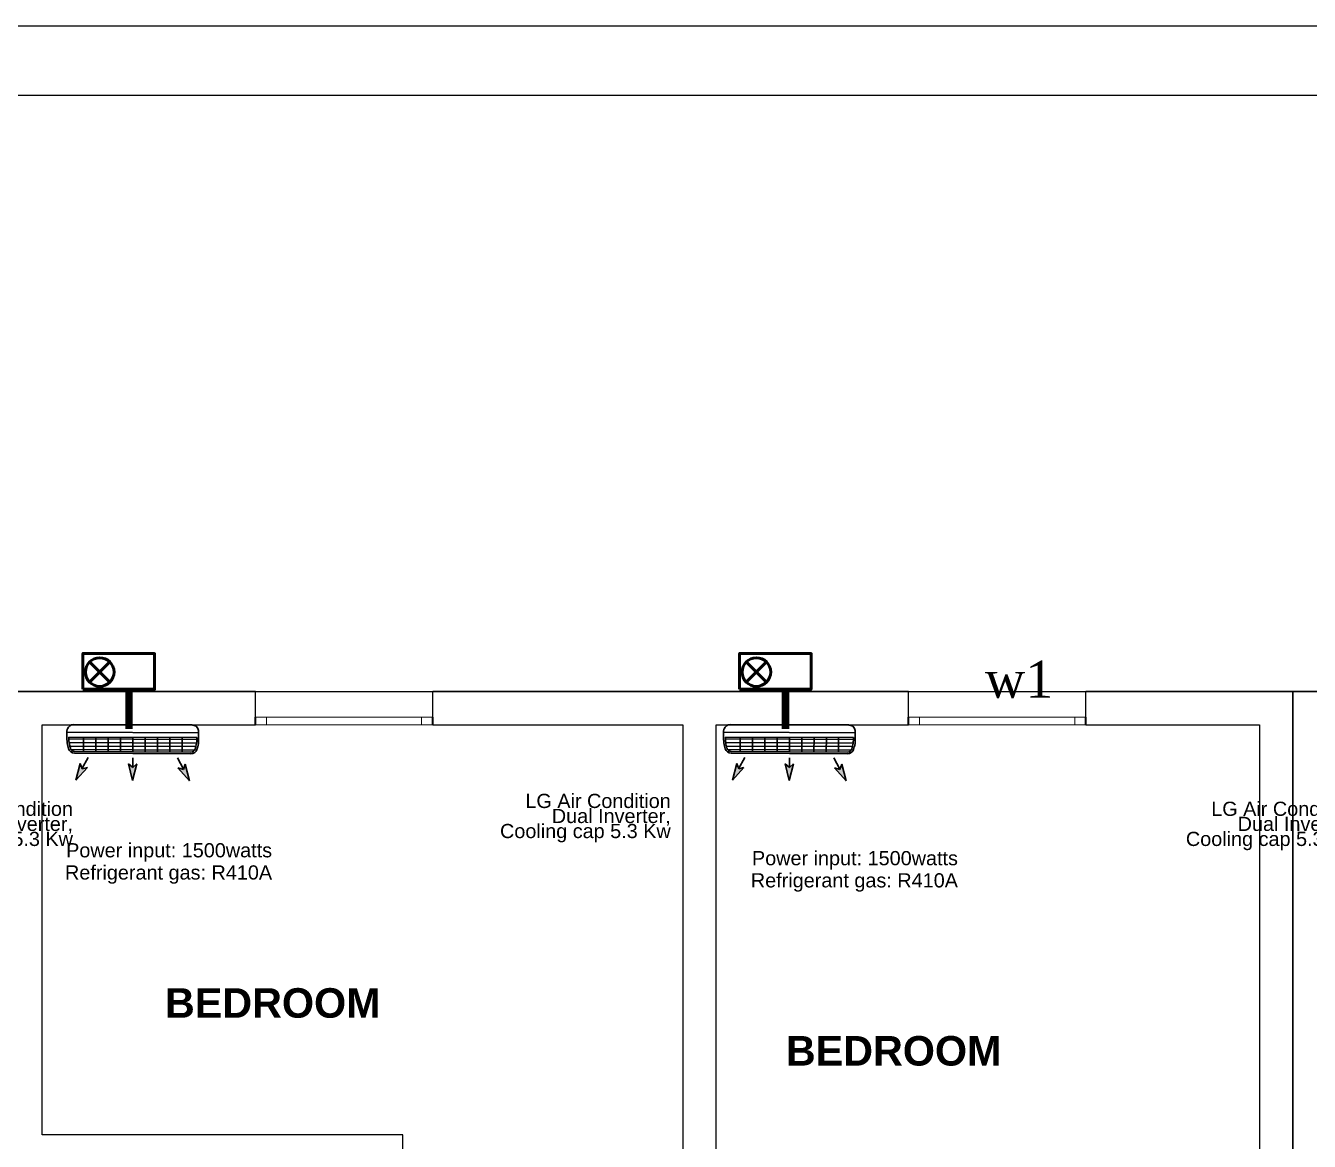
# Model space of a CAD drawing. Header units: inches. Extents: x 23 to 2032867, y 13 to 664695.
# Drawn here: x 728149 to 736836, y 508460 to 516009 of the extents above; entities that cross this region are included whole.
import ezdxf

# ---------------------------------------------------------------- set-up
doc = ezdxf.new("R2010")
doc.units = ezdxf.units.IN
doc.header["$MEASUREMENT"] = 0
doc.linetypes.add('Hidden Line', pattern=[391.222223, 282.222223, -109])
for name, color, linetype, lineweight in [('0Railings', 1, 'Continuous', 18), ('AC', 9, 'Continuous', 15), ('ARCHICAD Windows_Pen_No__27', 7, 'Continuous', 35), ('BOLD', 7, 'Continuous', 50), ('SOAK WAWAY', 1, 'Continuous', 30), ('Structural - Bearing_Pen_No__27', 7, 'Continuous', 35)]:
    doc.layers.add(name, color=color, linetype=linetype, lineweight=lineweight)
for name, color, linetype, lineweight, true_color in [('Annotation - Text_Pen_No__86', 7, 'Continuous', 20, 0x5555ff), ('ARCHICAD Windows_Pen_No__23', 7, 'Continuous', 20, 0xff6600), ('ARCHICAD Windows_Pen_No__3', 7, 'Continuous', 18, 0xff6600), ('Structural - Bearing_Pen_No__89', 7, 'Continuous', 20, 0x71cebe)]:
    doc.layers.add(name, color=color, linetype=linetype, lineweight=lineweight, true_color=true_color)
for name, color, linetype in [('Hvactext', 7, 'Continuous'), ('LIAB', 8, 'Continuous'), ('PLOTYR', 15, 'Continuous')]:
    doc.layers.add(name, color=color, linetype=linetype)
doc.styles.add('Arial', font='arial.ttf', dxfattribs={"height": 250})
doc.styles.add('GENERATED_STYLE_2', font='arialbd.ttf')
doc.styles.add('MtXpl_Times_New_Roma', font='times.ttf')

# ---------------------------------------------------------------- blocks, each defined once
blk = doc.blocks.new('A$C109E561E')
at = {"layer": 'AC', "linetype": 'Continuous', "lineweight": -2}
for points in [[(111, 143), (73, 5), (170, 110), (125, 100), (125, 100)], [(583, 141), (548, 3), (515, 142), (549, 110), (549, 111)], [(987, 138), (1023, 0), (927, 107), (972, 95), (972, 96)]]:
    blk.add_hatch(color=3, dxfattribs=at).paths.add_polyline_path(points)
at = {"layer": 'AC', "color": 3, "linetype": 'Continuous', "lineweight": -2}
for p, q in [((4, 433), (2, 427)), ((1047, 466), (54, 471)), ((2, 427), (0, 413)), ((0, 413), (0, 345)), ((0, 406), (1100, 401)), ((0, 345), (0, 345)), ((16, 365), (15, 345)), ((16, 365), (1085, 360)), ((1085, 360), (1085, 339)), ((1099, 421), (1097, 428)), ((1100, 408), (1099, 421)), ((1100, 408), (1100, 339)), ((1100, 339), (1100, 339)), ((7, 290), (13, 267)), ((22, 294), (28, 271)), ((63, 245), (1036, 240)), ((63, 229), (1036, 224)), ((1071, 266), (1077, 289)), ((1086, 262), (1092, 285)), ((73, 5), (111, 143)), ((73, 5), (170, 110)), ((111, 143), (126, 100)), ((177, 194), (125, 100)), ((170, 110), (126, 100)), ((548, 2), (515, 142)), ((515, 142), (549, 111)), ((548, 2), (583, 141)), ((549, 192), (549, 111)), ((583, 141), (549, 111)), ((922, 190), (972, 96)), ((987, 139), (972, 95)), ((1023, 0), (987, 139)), ((1023, 0), (927, 107)), ((927, 107), (972, 95))]:
    blk.add_line(p, q, dxfattribs=at)
at = {"layer": 'AC', "color": 8, "linetype": 'Continuous', "lineweight": -2}
for p, q in [((16, 350), (1084, 345)), ((138, 244), (139, 365)), ((241, 244), (242, 364)), ((344, 243), (344, 364)), ((447, 243), (447, 363)), ((549, 242), (550, 363)), ((652, 242), (653, 362)), ((755, 241), (756, 362)), ((858, 241), (859, 361)), ((961, 240), (961, 361)), ((17, 320), (1083, 315)), ((23, 290), (1076, 285)), ((33, 260), (1066, 255))]:
    blk.add_line(p, q, dxfattribs=at)
at = {"layer": 'AC', "color": 3, "linetype": 'Continuous', "lineweight": -2}
for centre, radius, start, end in [((54, 419), 51.4, 89.7096, 164.2846), ((1047, 414), 51.4, 15.1345, 89.7096), ((51, 345), 51.4, 179.7096, 179.7096), ((206, 344), 206, 179.7096, 195.1345), ((206, 344), 190, 179.7096, 195.1345), ((894, 340), 190, 344.2846, 359.7096), ((894, 340), 206, 344.2846, 359.7096), ((63, 281), 51.4, 195.1345, 269.7096), ((63, 281), 36, 195.1345, 269.7096), ((1036, 276), 36, 269.7096, 344.2846), ((1036, 276), 51.4, 269.7096, 344.2846)]:
    blk.add_arc(centre, radius, start, end, dxfattribs=at)
blk = doc.blocks.new('ac1')
at = {"layer": 'BOLD', "color": 6}
for p, q in [((2308957, -76376.9), (2309094.1, -76513.8)), ((2309093.9, -76376.8), (2308957.1, -76513.9))]:
    blk.add_line(p, q, dxfattribs=at)
blk.add_lwpolyline([(2309139.3, -76561.7), (2308654.9, -76562.3), (2308654.7, -76320.4), (2309139, -76319.9)], close=True, dxfattribs=at)
blk.add_circle((2309025.5, -76445.4), 96.9, dxfattribs=at)

msp = doc.modelspace()

# ---------------------------------------------------------------- linework, layer by layer
at = {"layer": '0Railings', "color": 7, "linetype": 'Continuous', "lineweight": 5, "const_width": 50}
for points in [[(728847.077, 511250.624), (728847.077, 511518.624)], [(733290.785, 511250.624), (733290.785, 511518.624)]]:
    msp.add_lwpolyline(points, dxfattribs=at)
at = {"layer": 'ARCHICAD Windows_Pen_No__23', "color": 8, "linetype": 'Continuous'}
for p, q in [((729778.091, 511328.942), (729703.091, 511328.942)), ((729778.091, 511328.942), (729703.091, 511328.942)), ((729778.091, 511278.942), (729778.091, 511328.942)), ((729778.091, 511278.942), (729778.091, 511328.942)), ((730903.091, 511328.942), (730828.091, 511328.942)), ((730828.091, 511328.942), (730828.091, 511278.942)), ((730903.091, 511328.942), (730828.091, 511328.942)), ((730828.091, 511328.942), (730828.091, 511278.942)), ((734123.053, 511328.942), (734198.053, 511328.942)), ((734198.053, 511328.942), (734198.053, 511278.942)), ((735248.053, 511278.942), (735248.053, 511328.942)), ((735248.053, 511328.942), (735323.053, 511328.942)), ((729703.091, 511278.942), (729778.091, 511278.942)), ((729703.091, 511278.942), (729778.091, 511278.942)), ((730828.091, 511278.942), (730903.091, 511278.942)), ((730828.091, 511278.942), (730903.091, 511278.942)), ((734198.053, 511278.942), (734123.053, 511278.942)), ((735323.053, 511278.942), (735248.053, 511278.942))]:
    msp.add_line(p, q, dxfattribs=at)
at = {"layer": 'ARCHICAD Windows_Pen_No__27', "color": 8, "linetype": 'Continuous'}
for p, q in [((729703.091, 511278.942), (729703.091, 511328.942)), ((729703.091, 511278.942), (729703.091, 511328.942)), ((730903.091, 511278.942), (730903.091, 511328.942)), ((730903.091, 511278.942), (730903.091, 511328.942)), ((734123.053, 511278.942), (734123.053, 511328.942)), ((735323.053, 511278.942), (735323.053, 511328.942))]:
    msp.add_line(p, q, dxfattribs=at)
at = {"layer": 'ARCHICAD Windows_Pen_No__3', "color": 8, "linetype": 'Continuous'}
for p, q in [((730903.091, 511503.942), (729703.091, 511503.942)), ((730903.091, 511503.942), (729703.091, 511503.942)), ((735323.053, 511503.942), (734123.053, 511503.942)), ((730828.091, 511328.942), (729778.091, 511328.942)), ((730828.091, 511328.942), (729778.091, 511328.942)), ((734198.053, 511328.942), (735248.053, 511328.942)), ((730903.091, 511278.942), (729703.091, 511278.942)), ((730903.091, 511278.942), (729703.091, 511278.942)), ((729778.091, 511278.942), (730828.091, 511278.942)), ((729778.091, 511278.942), (730828.091, 511278.942)), ((735323.053, 511278.942), (734123.053, 511278.942)), ((735248.053, 511278.942), (734198.053, 511278.942))]:
    msp.add_line(p, q, dxfattribs=at)
at = {"layer": 'LIAB', "color": 7, "linetype": 'Continuous', "ltscale": 256.031999}
msp.add_line((709543.055, 515539.421), (746973.17, 515539.421), dxfattribs=at)
at = {"layer": 'PLOTYR', "color": 1, "linetype": 'Continuous', "ltscale": 250}
msp.add_line((708950.022, 516008.843), (747442.592, 516008.843), dxfattribs=at)
at = {"layer": 'Structural - Bearing_Pen_No__27', "color": 8, "linetype": 'Continuous', "lineweight": 25}
for p, q in [((728261.123, 511503.942), (728036.123, 511503.942)), ((729703.091, 511503.942), (728261.123, 511503.942)), ((729703.091, 511503.942), (728261.123, 511503.942)), ((729703.091, 511328.942), (729703.091, 511503.942)), ((729703.091, 511328.942), (729703.091, 511503.942)), ((730903.091, 511328.942), (730903.091, 511503.942)), ((730903.091, 511328.942), (730903.091, 511503.942)), ((732820.391, 511503.942), (730903.091, 511503.942)), ((734123.053, 511503.942), (730903.091, 511503.942)), ((734123.053, 511328.942), (734123.053, 511503.942)), ((735323.053, 511328.942), (735323.053, 511503.942)), ((736498.141, 511503.942), (735323.053, 511503.942)), ((736723.141, 511503.942), (736498.141, 511503.942)), ((736948.141, 511503.942), (736723.141, 511503.942)), ((729703.091, 511278.942), (729703.091, 511328.942)), ((729703.091, 511278.942), (729703.091, 511328.942)), ((730903.091, 511278.942), (730903.091, 511328.942)), ((730903.091, 511278.942), (730903.091, 511328.942)), ((734123.053, 511278.942), (734123.053, 511328.942)), ((735323.053, 511278.942), (735323.053, 511328.942)), ((728261.123, 508502.975), (728261.123, 511278.942)), ((728261.123, 511278.942), (729703.091, 511278.942)), ((728261.123, 511278.942), (729703.091, 511278.942)), ((730903.091, 511278.942), (732595.391, 511278.942)), ((730903.091, 511278.942), (732595.391, 511278.942)), ((732595.391, 511278.942), (732595.391, 506763.183)), ((732820.391, 506763.183), (732820.391, 511278.942)), ((732820.391, 511278.942), (734123.053, 511278.942)), ((735323.053, 511278.942), (736498.141, 511278.942)), ((736498.141, 511278.942), (736498.141, 506763.183)), ((736723.141, 508502.975), (736723.141, 511278.942)), ((736723.141, 511278.942), (736723.141, 506763.183)), ((730701.194, 508502.975), (728261.123, 508502.975)), ((730701.194, 508277.975), (730701.194, 508502.975))]:
    msp.add_line(p, q, dxfattribs=at)
at = {"layer": 'Structural - Bearing_Pen_No__89', "color": 8, "linetype": 'Continuous', "lineweight": 25}
for p, q in [((728036.123, 511503.942), (736723.141, 511503.942)), ((736723.141, 511503.942), (736721.123, 499053.942)), ((736723.141, 506538.394), (736723.141, 511503.942)), ((736723.141, 511503.942), (745410.159, 511503.942))]:
    msp.add_line(p, q, dxfattribs=at)

# ---------------------------------------------------------------- block references
at = {"xscale": -1}
for p in [(3037675.412, 588080.624), (3042119.121, 588080.624)]:
    msp.add_blockref('ac1', p, dxfattribs=at)
at = {"layer": 'SOAK WAWAY', "xscale": 0.81, "yscale": 0.81, "zscale": 0.81}
for p in [(728428.27, 510899.616), (732871.979, 510899.616)]:
    msp.add_blockref('A$C109E561E', p, dxfattribs=at)

# ---------------------------------------------------------------- texts
at = {"color": 8, "linetype": 'Hidden Line', "lineweight": 25, "style": 'MtXpl_Times_New_Roma'}
msp.add_text('w1', height=250, dxfattribs=at).set_placement((734640.964, 511461.245))
at = {"layer": 'Annotation - Text_Pen_No__86', "color": 8, "linetype": 'Hidden Line', "lineweight": 25, "style": 'GENERATED_STYLE_2'}
for p in [(729091.225, 509296.009), (733293.132, 508972.11)]:
    msp.add_text('BEDROOM', height=200, dxfattribs=at).set_placement(p)
at = {"layer": 'Hvactext', "color": 7, "char_height": 96, "width": 4088.81303, "attachment_point": 3, "line_spacing_factor": 0.636364, "style": 'Arial'}
for s, insert in [('LG Air Condition\\PDual Inverter, \\PCooling cap 5.3 Kw', (732514.184, 510811.107)), ('LG Air Condition\\PDual Inverter, \\PCooling cap 5.3 Kw', (728468.622, 510757.767)), ('LG Air Condition\\PDual Inverter, \\PCooling cap 5.3 Kw', (737155.64, 510757.767)), ('Power input: 1500watts', (729816.184, 510477.276)), ('Power input: 1500watts', (734457.64, 510423.936)), ('Refrigerant gas: R410A', (729816.184, 510327.099)), ('Refrigerant gas: R410A', (734457.64, 510273.759))]:
    msp.add_mtext(s, dxfattribs=dict(at, insert=insert))

doc.saveas('drawing.dxf')
